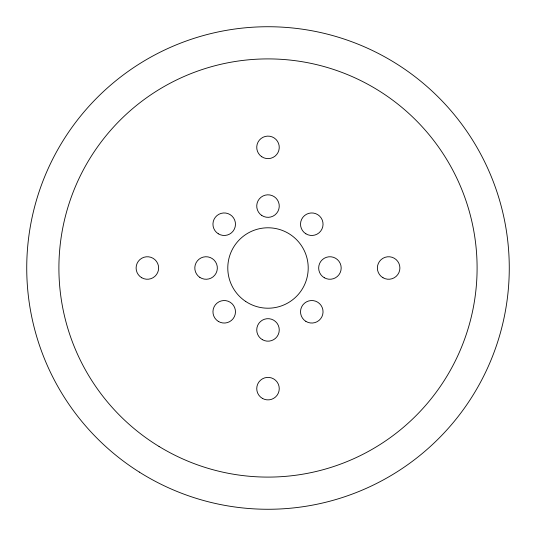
<?xml version="1.0" encoding="UTF-8"?>
<svg xmlns="http://www.w3.org/2000/svg" width="536" height="536" viewBox="0 0 536 536"><rect width="100%" height="100%" fill="white"/><g stroke="black" fill="none" stroke-linecap="round" stroke-linejoin="round"><path stroke-width="0.8" d="M245.749 301.493A40.213 40.213 0 0 0 308.133 270.526A40.213 40.213 0 0 0 250.118 231.981A40.213 40.213 0 0 0 245.749 301.493M218.279 321.359A11.256 11.256 0 0 0 235.465 312.14A11.256 11.256 0 0 0 218.889 301.869A11.256 11.256 0 0 0 218.279 321.359M262.372 339.677A11.256 11.256 0 0 0 279.256 329.928A11.256 11.256 0 0 0 262.372 320.173A11.256 11.256 0 0 0 262.372 339.677M305.855 321.359A11.256 11.256 0 0 0 323.041 312.14A11.256 11.256 0 0 0 306.465 301.869A11.256 11.256 0 0 0 305.855 321.359M324.293 277.749A11.256 11.256 0 0 0 341.184 268A11.256 11.256 0 0 0 324.293 258.252A11.256 11.256 0 0 0 324.293 277.749M305.855 233.783A11.256 11.256 0 0 0 323.041 224.564A11.256 11.256 0 0 0 306.465 214.286A11.256 11.256 0 0 0 305.855 233.783M261.769 215.452A11.256 11.256 0 0 0 279.236 206.782A11.256 11.256 0 0 0 262.995 195.988A11.256 11.256 0 0 0 261.769 215.452M218.279 233.783A11.256 11.256 0 0 0 235.465 224.564A11.256 11.256 0 0 0 218.889 214.286A11.256 11.256 0 0 0 218.279 233.783M199.841 277.38A11.256 11.256 0 0 0 217.315 268.71A11.256 11.256 0 0 0 201.067 257.916A11.256 11.256 0 0 0 199.841 277.38M139.293 472.069A241.267 241.267 0 0 0 509.086 277.427A241.267 241.267 0 0 0 155.621 54.505A241.267 241.267 0 0 0 139.293 472.069M141.739 277.749A11.256 11.256 0 0 0 158.623 268A11.256 11.256 0 0 0 141.739 258.252A11.256 11.256 0 0 0 141.739 277.749M261.769 156.746A11.256 11.256 0 0 0 279.236 148.07A11.256 11.256 0 0 0 262.995 137.283A11.256 11.256 0 0 0 261.769 156.746M383.005 277.749A11.256 11.256 0 0 0 399.896 268A11.256 11.256 0 0 0 383.005 258.252A11.256 11.256 0 0 0 383.005 277.749M262.372 398.382A11.256 11.256 0 0 0 279.256 388.633A11.256 11.256 0 0 0 262.372 378.885A11.256 11.256 0 0 0 262.372 398.382M159.031 446.461A209.1 209.1 0 0 0 477.033 273.146A209.1 209.1 0 0 0 167.936 84.4A209.1 209.1 0 0 0 159.031 446.461"/></g></svg>
